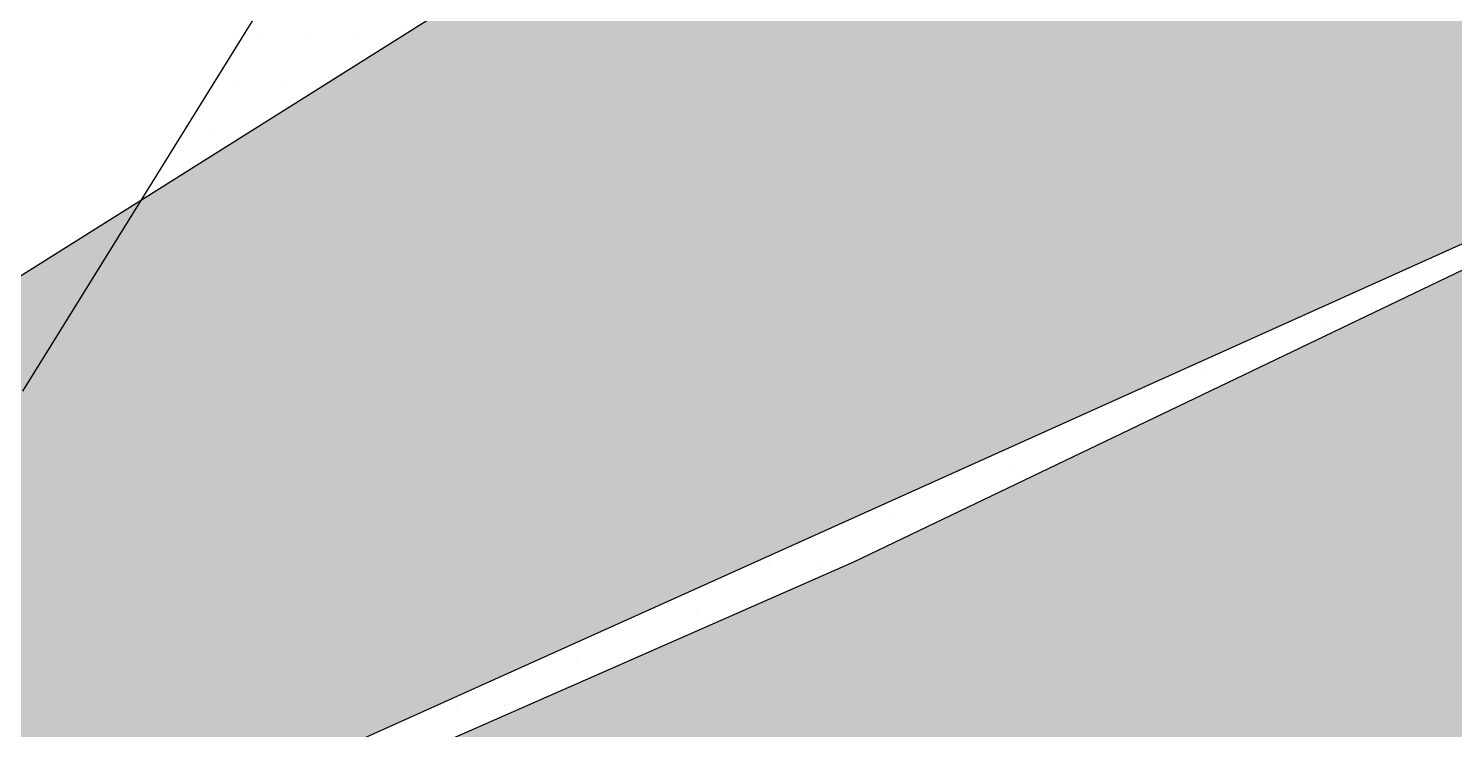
# Model space of a CAD drawing. Header units: metres. Extents: x 9606 to 9900, y 4805 to 4952.
# Drawn here: x 9863.771 to 9864.314, y 4852.292 to 4852.559 of the extents above; entities that cross this region are included whole.
import ezdxf

# ---------------------------------------------------------------- set-up
doc = ezdxf.new("R2010")
doc.units = ezdxf.units.M
doc.header["$LTSCALE"] = 2
doc.linetypes.add('CACHEX2', pattern=[0.75, 0.5, -0.25])
for name, color, linetype in [('CARTOUCHE', 7, 'Continuous'), ('LOGO', 4, 'Continuous'), ('rosace', 7, 'Continuous')]:
    doc.layers.add(name, color=color, linetype=linetype)

# ---------------------------------------------------------------- blocks, each defined once
blk = doc.blocks.new('A$C715108E3')
at = {"layer": 'LOGO', "color": 131}
for p, q in [((-14.4132, -13.3309), (-14.4132, -13.3309)), ((-14.3774, -13.3309), (-14.3774, -13.3309)), ((-14.2861, -13.3309), (-14.2861, -13.3309)), ((-14.1941, -13.3309), (-14.1941, -13.3309)), ((-14.1021, -13.3309), (-14.1021, -13.3309)), ((-14.0103, -13.3309), (-14.0103, -13.3309)), ((-13.9192, -13.3309), (-13.9192, -13.3309)), ((-13.827, -13.3309), (-13.827, -13.3309)), ((-13.7351, -13.3309), (-13.7351, -13.3309)), ((-13.6441, -13.3309), (-13.6441, -13.3309)), ((-13.552, -13.3309), (-13.552, -13.3309)), ((-13.46, -13.3309), (-13.46, -13.3309)), ((-13.3687, -13.3309), (-13.3687, -13.3309)), ((-13.2767, -13.3309), (-13.2767, -13.3309)), ((-13.1851, -13.3309), (-13.1851, -13.3309)), ((-13.0934, -13.3309), (-13.0934, -13.3309)), ((-13.0016, -13.3309), (-13.0016, -13.3309)), ((-12.9098, -13.3309), (-12.9098, -13.3309)), ((-12.8179, -13.3309), (-12.8179, -13.3309)), ((-12.7265, -13.3309), (-12.7265, -13.3309)), ((-12.6345, -13.3309), (-12.6345, -13.3309)), ((-12.5424, -13.3309), (-12.5424, -13.3309)), ((-12.4514, -13.3309), (-12.4514, -13.3309)), ((-12.3592, -13.3309), (-12.3592, -13.3309)), ((-12.2673, -13.3309), (-12.2673, -13.3309)), ((-12.1762, -13.3309), (-12.1762, -13.3309)), ((-14.4698, -13.4233), (-14.4698, -13.4233)), ((-14.4237, -13.4233), (-14.4237, -13.4233)), ((-14.3319, -13.4233), (-14.3319, -13.4233)), ((-14.2398, -13.4233), (-14.2398, -13.4233)), ((-14.1478, -13.4233), (-14.1478, -13.4233)), ((-14.0567, -13.4233), (-14.0567, -13.4233)), ((-13.9649, -13.4233), (-13.9649, -13.4233)), ((-13.8729, -13.4233), (-13.8729, -13.4233)), ((-13.7816, -13.4233), (-13.7816, -13.4233)), ((-13.6896, -13.4233), (-13.6896, -13.4233)), ((-13.5976, -13.4233), (-13.5976, -13.4233)), ((-13.5063, -13.4233), (-13.5063, -13.4233)), ((-13.4143, -13.4233), (-13.4143, -13.4233)), ((-13.3223, -13.4233), (-13.3223, -13.4233)), ((-13.231, -13.4233), (-13.231, -13.4233)), ((-13.1392, -13.4233), (-13.1392, -13.4233)), ((-13.0473, -13.4233), (-13.0473, -13.4233)), ((-12.9559, -13.4233), (-12.9559, -13.4233)), ((-12.8642, -13.4233), (-12.8642, -13.4233)), ((-12.7722, -13.4233), (-12.7722, -13.4233)), ((-12.6802, -13.4233), (-12.6802, -13.4233)), ((-12.5889, -13.4233), (-12.5889, -13.4233)), ((-12.4971, -13.4233), (-12.4971, -13.4233)), ((-12.4053, -13.4233), (-12.4053, -13.4233)), ((-12.3138, -13.4233), (-12.3138, -13.4233)), ((-12.222, -13.4233), (-12.222, -13.4233)), ((-12.1299, -13.4233), (-12.1299, -13.4233)), ((-14.5268, -13.5146), (-14.5268, -13.5146)), ((-14.4694, -13.5146), (-14.4694, -13.5146)), ((-14.3774, -13.5146), (-14.3774, -13.5146)), ((-14.2861, -13.5146), (-14.2861, -13.5146)), ((-14.1941, -13.5146), (-14.1941, -13.5146)), ((-14.1021, -13.5146), (-14.1021, -13.5146)), ((-14.0103, -13.5146), (-14.0103, -13.5146)), ((-13.9192, -13.5146), (-13.9192, -13.5146)), ((-13.827, -13.5146), (-13.827, -13.5146)), ((-13.7351, -13.5146), (-13.7351, -13.5146)), ((-13.6441, -13.5146), (-13.6441, -13.5146)), ((-13.552, -13.5146), (-13.552, -13.5146)), ((-13.46, -13.5146), (-13.46, -13.5146)), ((-13.3687, -13.5146), (-13.3687, -13.5146)), ((-13.2767, -13.5146), (-13.2767, -13.5146)), ((-13.1851, -13.5146), (-13.1851, -13.5146)), ((-13.0934, -13.5146), (-13.0934, -13.5146)), ((-13.0016, -13.5146), (-13.0016, -13.5146)), ((-12.9098, -13.5146), (-12.9098, -13.5146)), ((-12.8179, -13.5146), (-12.8179, -13.5146)), ((-12.7265, -13.5146), (-12.7265, -13.5146)), ((-12.6345, -13.5146), (-12.6345, -13.5146)), ((-12.5424, -13.5146), (-12.5424, -13.5146)), ((-12.4514, -13.5146), (-12.4514, -13.5146)), ((-12.3592, -13.5146), (-12.3592, -13.5146)), ((-12.2673, -13.5146), (-12.2673, -13.5146)), ((-12.1762, -13.5146), (-12.1762, -13.5146)), ((-14.5836, -13.6058), (-14.5836, -13.6058)), ((-14.515, -13.6058), (-14.515, -13.6058)), ((-14.4237, -13.6058), (-14.4237, -13.6058)), ((-14.3319, -13.6058), (-14.3319, -13.6058)), ((-14.2398, -13.6058), (-14.2398, -13.6058)), ((-14.1478, -13.6058), (-14.1478, -13.6058)), ((-14.0567, -13.6058), (-14.0567, -13.6058)), ((-13.9649, -13.6058), (-13.9649, -13.6058)), ((-13.8729, -13.6058), (-13.8729, -13.6058)), ((-13.7816, -13.6058), (-13.7816, -13.6058)), ((-13.6896, -13.6058), (-13.6896, -13.6058)), ((-13.5976, -13.6058), (-13.5976, -13.6058)), ((-13.5063, -13.6058), (-13.5063, -13.6058)), ((-13.4143, -13.6058), (-13.4143, -13.6058)), ((-13.3223, -13.6058), (-13.3223, -13.6058)), ((-13.231, -13.6058), (-13.231, -13.6058)), ((-13.1392, -13.6058), (-13.1392, -13.6058)), ((-13.0473, -13.6058), (-13.0473, -13.6058)), ((-12.9559, -13.6058), (-12.9559, -13.6058)), ((-12.8642, -13.6058), (-12.8642, -13.6058)), ((-12.7722, -13.6058), (-12.7722, -13.6058)), ((-12.6802, -13.6058), (-12.6802, -13.6058)), ((-12.5889, -13.6058), (-12.5889, -13.6058)), ((-12.4971, -13.6058), (-12.4971, -13.6058)), ((-12.4053, -13.6058), (-12.4053, -13.6058)), ((-12.3138, -13.6058), (-12.3138, -13.6058)), ((-12.222, -13.6058), (-12.222, -13.6058)), ((-12.1299, -13.6058), (-12.1299, -13.6058)), ((-14.6407, -13.6984), (-14.6407, -13.6984)), ((-14.5613, -13.6984), (-14.5613, -13.6984)), ((-14.4694, -13.6984), (-14.4694, -13.6984)), ((-14.3774, -13.6984), (-14.3774, -13.6984)), ((-14.2861, -13.6984), (-14.2861, -13.6984)), ((-14.1941, -13.6984), (-14.1941, -13.6984)), ((-14.1021, -13.6984), (-14.1021, -13.6984)), ((-14.0103, -13.6984), (-14.0103, -13.6984)), ((-13.9192, -13.6984), (-13.9192, -13.6984)), ((-13.827, -13.6984), (-13.827, -13.6984)), ((-13.7351, -13.6984), (-13.7351, -13.6984)), ((-13.6441, -13.6984), (-13.6441, -13.6984)), ((-13.552, -13.6984), (-13.552, -13.6984)), ((-13.46, -13.6984), (-13.46, -13.6984)), ((-13.3687, -13.6984), (-13.3687, -13.6984)), ((-13.2767, -13.6984), (-13.2767, -13.6984)), ((-13.1851, -13.6984), (-13.1851, -13.6984)), ((-13.0934, -13.6984), (-13.0934, -13.6984)), ((-13.0016, -13.6984), (-13.0016, -13.6984)), ((-12.9098, -13.6984), (-12.9098, -13.6984)), ((-12.8179, -13.6984), (-12.8179, -13.6984)), ((-12.7265, -13.6984), (-12.7265, -13.6984)), ((-12.6345, -13.6984), (-12.6345, -13.6984)), ((-12.5424, -13.6984), (-12.5424, -13.6984)), ((-12.4514, -13.6984), (-12.4514, -13.6984)), ((-12.3592, -13.6984), (-12.3592, -13.6984)), ((-12.2673, -13.6984), (-12.2673, -13.6984)), ((-12.1762, -13.6984), (-12.1762, -13.6984)), ((-14.6971, -13.7897), (-14.6971, -13.7897)), ((-14.607, -13.7897), (-14.607, -13.7897)), ((-14.515, -13.7897), (-14.515, -13.7897)), ((-14.4237, -13.7897), (-14.4237, -13.7897)), ((-14.3319, -13.7897), (-14.3319, -13.7897)), ((-14.2398, -13.7897), (-14.2398, -13.7897)), ((-14.1478, -13.7897), (-14.1478, -13.7897)), ((-14.0567, -13.7897), (-14.0567, -13.7897)), ((-13.9649, -13.7897), (-13.9649, -13.7897)), ((-13.8729, -13.7897), (-13.8729, -13.7897)), ((-13.7816, -13.7897), (-13.7816, -13.7897)), ((-13.6896, -13.7897), (-13.6896, -13.7897)), ((-13.5976, -13.7897), (-13.5976, -13.7897)), ((-13.5063, -13.7897), (-13.5063, -13.7897)), ((-13.4143, -13.7897), (-13.4143, -13.7897)), ((-13.3223, -13.7897), (-13.3223, -13.7897)), ((-13.231, -13.7897), (-13.231, -13.7897)), ((-13.1392, -13.7897), (-13.1392, -13.7897)), ((-13.0473, -13.7897), (-13.0473, -13.7897)), ((-12.9559, -13.7897), (-12.9559, -13.7897)), ((-12.8642, -13.7897), (-12.8642, -13.7897)), ((-12.7722, -13.7897), (-12.7722, -13.7897)), ((-12.6802, -13.7897), (-12.6802, -13.7897)), ((-12.5889, -13.7897), (-12.5889, -13.7897)), ((-12.4971, -13.7897), (-12.4971, -13.7897)), ((-12.4053, -13.7897), (-12.4053, -13.7897)), ((-12.3138, -13.7897), (-12.3138, -13.7897)), ((-12.222, -13.7897), (-12.222, -13.7897)), ((-12.1299, -13.7897), (-12.1299, -13.7897)), ((-14.7543, -13.8809), (-14.7543, -13.8809)), ((-14.7445, -13.8809), (-14.7445, -13.8809)), ((-14.6527, -13.8809), (-14.6527, -13.8809)), ((-14.5613, -13.8809), (-14.5613, -13.8809)), ((-14.4694, -13.8809), (-14.4694, -13.8809)), ((-14.3774, -13.8809), (-14.3774, -13.8809)), ((-14.2861, -13.8809), (-14.2861, -13.8809)), ((-14.1941, -13.8809), (-14.1941, -13.8809)), ((-14.1021, -13.8809), (-14.1021, -13.8809)), ((-14.0103, -13.8809), (-14.0103, -13.8809)), ((-13.9192, -13.8809), (-13.9192, -13.8809)), ((-13.827, -13.8809), (-13.827, -13.8809)), ((-13.7351, -13.8809), (-13.7351, -13.8809)), ((-13.6441, -13.8809), (-13.6441, -13.8809)), ((-13.552, -13.8809), (-13.552, -13.8809)), ((-13.46, -13.8809), (-13.46, -13.8809)), ((-13.3687, -13.8809), (-13.3687, -13.8809)), ((-13.2767, -13.8809), (-13.2767, -13.8809)), ((-13.1851, -13.8809), (-13.1851, -13.8809)), ((-13.0934, -13.8809), (-13.0934, -13.8809)), ((-13.0016, -13.8809), (-13.0016, -13.8809)), ((-12.9098, -13.8809), (-12.9098, -13.8809)), ((-12.8179, -13.8809), (-12.8179, -13.8809)), ((-12.7265, -13.8809), (-12.7265, -13.8809)), ((-12.6345, -13.8809), (-12.6345, -13.8809)), ((-12.5424, -13.8809), (-12.5424, -13.8809)), ((-12.4514, -13.8809), (-12.4514, -13.8809)), ((-12.3592, -13.8809), (-12.3592, -13.8809)), ((-12.2673, -13.8809), (-12.2673, -13.8809)), ((-12.1762, -13.8809), (-12.1762, -13.8809)), ((-14.8107, -13.9735), (-14.8107, -13.9735)), ((-14.7903, -13.9735), (-14.7903, -13.9735)), ((-14.6988, -13.9735), (-14.6988, -13.9735)), ((-14.607, -13.9735), (-14.607, -13.9735)), ((-14.515, -13.9735), (-14.515, -13.9735)), ((-14.4237, -13.9735), (-14.4237, -13.9735)), ((-14.3319, -13.9735), (-14.3319, -13.9735)), ((-14.2398, -13.9735), (-14.2398, -13.9735)), ((-14.1478, -13.9735), (-14.1478, -13.9735)), ((-14.0567, -13.9735), (-14.0567, -13.9735)), ((-13.9649, -13.9735), (-13.9649, -13.9735)), ((-13.8729, -13.9735), (-13.8729, -13.9735)), ((-13.7816, -13.9735), (-13.7816, -13.9735)), ((-13.6896, -13.9735), (-13.6896, -13.9735)), ((-13.5976, -13.9735), (-13.5976, -13.9735)), ((-13.5063, -13.9735), (-13.5063, -13.9735)), ((-13.4143, -13.9735), (-13.4143, -13.9735)), ((-13.3223, -13.9735), (-13.3223, -13.9735)), ((-13.231, -13.9735), (-13.231, -13.9735)), ((-13.1392, -13.9735), (-13.1392, -13.9735)), ((-13.0473, -13.9735), (-13.0473, -13.9735)), ((-12.9559, -13.9735), (-12.9559, -13.9735)), ((-12.8642, -13.9735), (-12.8642, -13.9735)), ((-12.7722, -13.9735), (-12.7722, -13.9735)), ((-12.6802, -13.9735), (-12.6802, -13.9735)), ((-12.5889, -13.9735), (-12.5889, -13.9735)), ((-12.4971, -13.9735), (-12.4971, -13.9735)), ((-12.4053, -13.9735), (-12.4053, -13.9735)), ((-12.3138, -13.9735), (-12.3138, -13.9735)), ((-12.222, -13.9735), (-12.222, -13.9735)), ((-12.1299, -13.9735), (-12.1299, -13.9735)), ((-14.7444, -14.0648), (-14.7444, -14.0648)), ((-14.6527, -14.0648), (-14.6527, -14.0648)), ((-14.5611, -14.0648), (-14.5611, -14.0648)), ((-14.4694, -14.0648), (-14.4694, -14.0648)), ((-14.4406, -14.065), (-14.4406, -14.065)), ((-14.3774, -14.065), (-14.3774, -14.065)), ((-14.2861, -14.065), (-14.2861, -14.065)), ((-14.1941, -14.065), (-14.1941, -14.065)), ((-14.1021, -14.065), (-14.1021, -14.065)), ((-14.0103, -14.065), (-14.0103, -14.065)), ((-13.9192, -14.065), (-13.9192, -14.065)), ((-13.827, -14.065), (-13.827, -14.065)), ((-13.7351, -14.065), (-13.7351, -14.065)), ((-13.6441, -14.065), (-13.6441, -14.065)), ((-13.552, -14.065), (-13.552, -14.065)), ((-13.46, -14.065), (-13.46, -14.065)), ((-13.3687, -14.065), (-13.3687, -14.065)), ((-13.2767, -14.065), (-13.2767, -14.065)), ((-13.1851, -14.065), (-13.1851, -14.065)), ((-13.0934, -14.065), (-13.0934, -14.065)), ((-13.0016, -14.065), (-13.0016, -14.065)), ((-12.9098, -14.065), (-12.9098, -14.065)), ((-12.8179, -14.065), (-12.8179, -14.065)), ((-12.7265, -14.065), (-12.7265, -14.065)), ((-12.6345, -14.065), (-12.6345, -14.065)), ((-12.5424, -14.065), (-12.5424, -14.065)), ((-12.4514, -14.065), (-12.4514, -14.065)), ((-12.3592, -14.065), (-12.3592, -14.065)), ((-12.2673, -14.065), (-12.2673, -14.065)), ((-12.1762, -14.065), (-12.1762, -14.065)), ((-14.7903, -14.1574), (-14.7903, -14.1574)), ((-14.6988, -14.1574), (-14.6988, -14.1574)), ((-14.607, -14.1574), (-14.607, -14.1574)), ((-14.5152, -14.1574), (-14.5152, -14.1574)), ((-14.4237, -14.1574), (-14.4237, -14.1574)), ((-14.3319, -14.1574), (-14.3319, -14.1574)), ((-14.2398, -14.1574), (-14.2398, -14.1574)), ((-14.1478, -14.1574), (-14.1478, -14.1574)), ((-14.0566, -14.1574), (-14.0566, -14.1574)), ((-13.9645, -14.1574), (-13.9645, -14.1574)), ((-13.8727, -14.1574), (-13.8727, -14.1574)), ((-13.7812, -14.1574), (-13.7812, -14.1574)), ((-13.695, -14.1574), (-13.695, -14.1574)), ((-13.6896, -14.1574), (-13.6896, -14.1574)), ((-13.5976, -14.1574), (-13.5976, -14.1574)), ((-13.5063, -14.1574), (-13.5063, -14.1574)), ((-13.4143, -14.1574), (-13.4143, -14.1574)), ((-13.3223, -14.1574), (-13.3223, -14.1574)), ((-13.231, -14.1574), (-13.231, -14.1574)), ((-13.1392, -14.1574), (-13.1392, -14.1574)), ((-13.0473, -14.1574), (-13.0473, -14.1574)), ((-12.9559, -14.1574), (-12.9559, -14.1574)), ((-12.8642, -14.1574), (-12.8642, -14.1574)), ((-12.7722, -14.1574), (-12.7722, -14.1574)), ((-12.6802, -14.1574), (-12.6802, -14.1574)), ((-12.5889, -14.1574), (-12.5889, -14.1574)), ((-12.4971, -14.1574), (-12.4971, -14.1574)), ((-12.4053, -14.1574), (-12.4053, -14.1574)), ((-12.3138, -14.1574), (-12.3138, -14.1574)), ((-12.222, -14.1574), (-12.222, -14.1574)), ((-12.1299, -14.1574), (-12.1299, -14.1574)), ((-14.7444, -14.2488), (-14.7444, -14.2488)), ((-14.6527, -14.2488), (-14.6527, -14.2488)), ((-14.5611, -14.2488), (-14.5611, -14.2488)), ((-14.4694, -14.2488), (-14.4694, -14.2488)), ((-14.3774, -14.2488), (-14.3774, -14.2488)), ((-14.2861, -14.2488), (-14.2861, -14.2488)), ((-14.1941, -14.2488), (-14.1941, -14.2488)), ((-14.1021, -14.2488), (-14.1021, -14.2488)), ((-14.0103, -14.2488), (-14.0103, -14.2488)), ((-13.9192, -14.2488), (-13.9192, -14.2488)), ((-13.827, -14.2488), (-13.827, -14.2488)), ((-13.7351, -14.2488), (-13.7351, -14.2488)), ((-13.6441, -14.2488), (-13.6441, -14.2488)), ((-13.552, -14.2488), (-13.552, -14.2488)), ((-13.46, -14.2488), (-13.46, -14.2488)), ((-13.3686, -14.2488), (-13.3686, -14.2488)), ((-13.2767, -14.2488), (-13.2767, -14.2488)), ((-13.1849, -14.2488), (-13.1849, -14.2488)), ((-13.0934, -14.2488), (-13.0934, -14.2488)), ((-13.0014, -14.2488), (-13.0014, -14.2488)), ((-12.9488, -14.2488), (-12.9488, -14.2488)), ((-12.9098, -14.2488), (-12.9098, -14.2488)), ((-12.8179, -14.2488), (-12.8179, -14.2488)), ((-12.7265, -14.2488), (-12.7265, -14.2488)), ((-12.6345, -14.2488), (-12.6345, -14.2488)), ((-12.5424, -14.2488), (-12.5424, -14.2488)), ((-12.4514, -14.2488), (-12.4514, -14.2488)), ((-12.3592, -14.2488), (-12.3592, -14.2488)), ((-12.2673, -14.2488), (-12.2673, -14.2488)), ((-12.1762, -14.2488), (-12.1762, -14.2488)), ((-14.7903, -14.3401), (-14.7903, -14.3401)), ((-14.6988, -14.3401), (-14.6988, -14.3401)), ((-14.607, -14.3401), (-14.607, -14.3401)), ((-14.5152, -14.3401), (-14.5152, -14.3401)), ((-14.4237, -14.3401), (-14.4237, -14.3401)), ((-14.3319, -14.3401), (-14.3319, -14.3401)), ((-14.2398, -14.3401), (-14.2398, -14.3401)), ((-14.1478, -14.3401), (-14.1478, -14.3401)), ((-14.0566, -14.3401), (-14.0566, -14.3401)), ((-13.9645, -14.3401), (-13.9645, -14.3401)), ((-13.8727, -14.3401), (-13.8727, -14.3401)), ((-13.7812, -14.3401), (-13.7812, -14.3401)), ((-13.6894, -14.3401), (-13.6894, -14.3401)), ((-13.5976, -14.3401), (-13.5976, -14.3401)), ((-13.5063, -14.3401), (-13.5063, -14.3401)), ((-13.4143, -14.3401), (-13.4143, -14.3401)), ((-13.3223, -14.3401), (-13.3223, -14.3401)), ((-13.2312, -14.3401), (-13.2312, -14.3401)), ((-13.1392, -14.3401), (-13.1392, -14.3401)), ((-13.0473, -14.3401), (-13.0473, -14.3401)), ((-12.9559, -14.3401), (-12.9559, -14.3401)), ((-12.8642, -14.3401), (-12.8642, -14.3401)), ((-12.7722, -14.3401), (-12.7722, -14.3401)), ((-12.6802, -14.3401), (-12.6802, -14.3401)), ((-12.5889, -14.3401), (-12.5889, -14.3401)), ((-12.4971, -14.3401), (-12.4971, -14.3401)), ((-12.4053, -14.3401), (-12.4053, -14.3401)), ((-12.3136, -14.3401), (-12.3136, -14.3401)), ((-12.2216, -14.3401), (-12.2216, -14.3401)), ((-12.2032, -14.3401), (-12.2032, -14.3401)), ((-12.1299, -14.3401), (-12.1299, -14.3401)), ((-14.7444, -14.4325), (-14.7444, -14.4325)), ((-14.6527, -14.4325), (-14.6527, -14.4325)), ((-14.5611, -14.4325), (-14.5611, -14.4325)), ((-14.4694, -14.4325), (-14.4694, -14.4325)), ((-14.3774, -14.4325), (-14.3774, -14.4325)), ((-14.2861, -14.4325), (-14.2861, -14.4325)), ((-14.1941, -14.4325), (-14.1941, -14.4325)), ((-14.1021, -14.4325), (-14.1021, -14.4325)), ((-14.0103, -14.4325), (-14.0103, -14.4325)), ((-13.9192, -14.4325), (-13.9192, -14.4325)), ((-13.827, -14.4325), (-13.827, -14.4325)), ((-13.7351, -14.4325), (-13.7351, -14.4325)), ((-13.6441, -14.4325), (-13.6441, -14.4325)), ((-13.552, -14.4325), (-13.552, -14.4325)), ((-13.46, -14.4325), (-13.46, -14.4325)), ((-13.3686, -14.4325), (-13.3686, -14.4325)), ((-13.2767, -14.4325), (-13.2767, -14.4325)), ((-13.1849, -14.4325), (-13.1849, -14.4325)), ((-13.0934, -14.4325), (-13.0934, -14.4325)), ((-13.0014, -14.4325), (-13.0014, -14.4325)), ((-12.9098, -14.4325), (-12.9098, -14.4325)), ((-12.8178, -14.4325), (-12.8178, -14.4325)), ((-12.7265, -14.4325), (-12.7265, -14.4325)), ((-12.6345, -14.4325), (-12.6345, -14.4325)), ((-12.5424, -14.4325), (-12.5424, -14.4325)), ((-12.4514, -14.4325), (-12.4514, -14.4325)), ((-12.3593, -14.4325), (-12.3593, -14.4325)), ((-12.2673, -14.4325), (-12.2673, -14.4325)), ((-12.1762, -14.4325), (-12.1762, -14.4325)), ((-14.7903, -14.5238), (-14.7903, -14.5238)), ((-14.6988, -14.5238), (-14.6988, -14.5238)), ((-14.607, -14.5238), (-14.607, -14.5238)), ((-14.5152, -14.5238), (-14.5152, -14.5238)), ((-14.4237, -14.5238), (-14.4237, -14.5238)), ((-14.3319, -14.5238), (-14.3319, -14.5238)), ((-14.2398, -14.5238), (-14.2398, -14.5238)), ((-14.1478, -14.5238), (-14.1478, -14.5238)), ((-14.0566, -14.5238), (-14.0566, -14.5238)), ((-13.9645, -14.5238), (-13.9645, -14.5238)), ((-13.8727, -14.5238), (-13.8727, -14.5238)), ((-13.7812, -14.5238), (-13.7812, -14.5238)), ((-13.6894, -14.5238), (-13.6894, -14.5238)), ((-13.5976, -14.5238), (-13.5976, -14.5238)), ((-13.5063, -14.5238), (-13.5063, -14.5238)), ((-13.4143, -14.5238), (-13.4143, -14.5238)), ((-13.3223, -14.5238), (-13.3223, -14.5238)), ((-13.2312, -14.5238), (-13.2312, -14.5238)), ((-13.1392, -14.5238), (-13.1392, -14.5238)), ((-13.0473, -14.5238), (-13.0473, -14.5238)), ((-12.9559, -14.5238), (-12.9559, -14.5238)), ((-12.8642, -14.5238), (-12.8642, -14.5238)), ((-12.7722, -14.5238), (-12.7722, -14.5238)), ((-12.6802, -14.5238), (-12.6802, -14.5238)), ((-12.5889, -14.5238), (-12.5889, -14.5238)), ((-12.4971, -14.5238), (-12.4971, -14.5238)), ((-12.4053, -14.5238), (-12.4053, -14.5238)), ((-12.3136, -14.5238), (-12.3136, -14.5238)), ((-12.2216, -14.5238), (-12.2216, -14.5238)), ((-12.1298, -14.5238), (-12.1298, -14.5238)), ((-14.7444, -14.6152), (-14.7444, -14.6152)), ((-14.6527, -14.6152), (-14.6527, -14.6152)), ((-14.5611, -14.6152), (-14.5611, -14.6152)), ((-14.4694, -14.6152), (-14.4694, -14.6152)), ((-14.3774, -14.6152), (-14.3774, -14.6152)), ((-14.2861, -14.6152), (-14.2861, -14.6152)), ((-14.1941, -14.6152), (-14.1941, -14.6152)), ((-14.1021, -14.6152), (-14.1021, -14.6152)), ((-14.0103, -14.6152), (-14.0103, -14.6152)), ((-13.9192, -14.6152), (-13.9192, -14.6152)), ((-13.827, -14.6152), (-13.827, -14.6152)), ((-13.7351, -14.6152), (-13.7351, -14.6152)), ((-13.6441, -14.6152), (-13.6441, -14.6152)), ((-13.552, -14.6152), (-13.552, -14.6152)), ((-13.46, -14.6152), (-13.46, -14.6152)), ((-13.3686, -14.6152), (-13.3686, -14.6152)), ((-13.2767, -14.6152), (-13.2767, -14.6152)), ((-13.1849, -14.6152), (-13.1849, -14.6152)), ((-13.0934, -14.6152), (-13.0934, -14.6152)), ((-13.0014, -14.6152), (-13.0014, -14.6152)), ((-12.9098, -14.6152), (-12.9098, -14.6152)), ((-12.8178, -14.6152), (-12.8178, -14.6152)), ((-12.7265, -14.6152), (-12.7265, -14.6152)), ((-12.6345, -14.6152), (-12.6345, -14.6152)), ((-12.5424, -14.6152), (-12.5424, -14.6152)), ((-12.4514, -14.6152), (-12.4514, -14.6152)), ((-12.3593, -14.6152), (-12.3593, -14.6152)), ((-12.2673, -14.6152), (-12.2673, -14.6152)), ((-12.1762, -14.6152), (-12.1762, -14.6152))]:
    blk.add_line(p, q, dxfattribs=at)
blk.add_lwpolyline([(-17.1333, -11.706), (-13.6302, -12.0681), (-14.8375, -14.0161)], dxfattribs=at)
blk = doc.blocks.new('A$C581E6685')
at = {"layer": 'rosace'}
for color, points in [(142, [(-45.3965, 37.4846), (-39.5666, 28.8703), (-39.344, 28.5414), (-39.8519, 24.2064), (-36.9477, 25.4853), (-26.3566, 30.2032), (-36.1863, 24.0789), (-38.2746, 22.2236), (-38.1337, 21.2132), (-33.6363, 11.1845), (-39.5393, 21.4709), (-40.6525, 23.2405), (-42.0615, 23.3525), (-53.1072, 18.3767), (-43.3972, 24.4856), (-40.4756, 26.2259), (-40.684, 26.8894)]), (140, [(-45.3965, 37.4846), (-41.9745, 25.9278), (-41.7809, 23.8865), (-42.0615, 23.3525), (-44.9268, 21.9767), (-53.1072, 18.3767), (-40.8028, 21.6905), (-39.5666, 22.0268), (-38.2746, 22.2236), (-38.1337, 21.2132), (-33.6363, 11.1845), (-36.0802, 21.4612), (-37.3405, 24.3346), (-37.4251, 24.9804), (-36.9477, 25.4853), (-26.3566, 30.2032), (-37.8747, 26.8339), (-39.7286, 26.4119), (-40.3751, 26.6371), (-40.684, 26.8894)])]:
    blk.add_hatch(color=color, dxfattribs=at).paths.add_polyline_path(points)
at = {"layer": 'rosace', "color": 142}
blk.add_lwpolyline([(-45.3965, 37.4846), (-39.3434, 28.5414), (-39.8519, 24.2064), (-36.9477, 25.4853), (-26.3566, 30.2032), (-36.1857, 24.0789), (-38.2739, 22.2236), (-38.1337, 21.2132), (-33.6358, 11.1845), (-39.5393, 21.4709), (-40.6518, 23.2405), (-42.0615, 23.3525), (-53.1072, 18.3767), (-43.3964, 24.4856), (-40.4756, 26.2259), (-40.6836, 26.8894)], close=True, dxfattribs=at)
at = {"layer": 'rosace', "color": 140}
blk.add_lwpolyline([(-45.3965, 37.4846), (-41.9745, 25.9278), (-41.7804, 23.8865), (-42.0615, 23.3525), (-44.9268, 21.9767), (-53.1072, 18.3767), (-40.8028, 21.6905), (-39.5666, 22.0268), (-38.2739, 22.2236), (-38.1337, 21.2132), (-33.6358, 11.1845), (-36.0802, 21.4612), (-37.3405, 24.3346), (-37.4251, 24.9804), (-36.9477, 25.4853), (-26.3566, 30.2032), (-37.8741, 26.8339), (-39.7286, 26.4119), (-40.3748, 26.6371), (-40.6836, 26.8894)], close=True, dxfattribs=at)
at = {"layer": 'rosace', "color": 32, "linetype": 'CACHEX2', "ltscale": 1.5}
blk.add_ellipse((-38.0538, 23.8138), major_axis=(-19.0311, -3.534), ratio=0.590567, dxfattribs=at)
at = {"layer": 'rosace', "color": 32}
blk.add_ellipse((-37.6144, 23.8499), major_axis=(-13.5768, -4.2839), ratio=0.791971, dxfattribs=at)
at = {"layer": 'CARTOUCHE'}
blk.add_blockref('A$C715108E3', (-31.6739, 36.3189), dxfattribs=at)

msp = doc.modelspace()

# ---------------------------------------------------------------- block references
at = {"layer": 'CARTOUCHE', "xscale": 0.2, "yscale": 0.2, "zscale": 0.2}
msp.add_blockref('A$C581E6685', (9873.0705, 4847.96026), dxfattribs=at)

doc.saveas('drawing.dxf')
